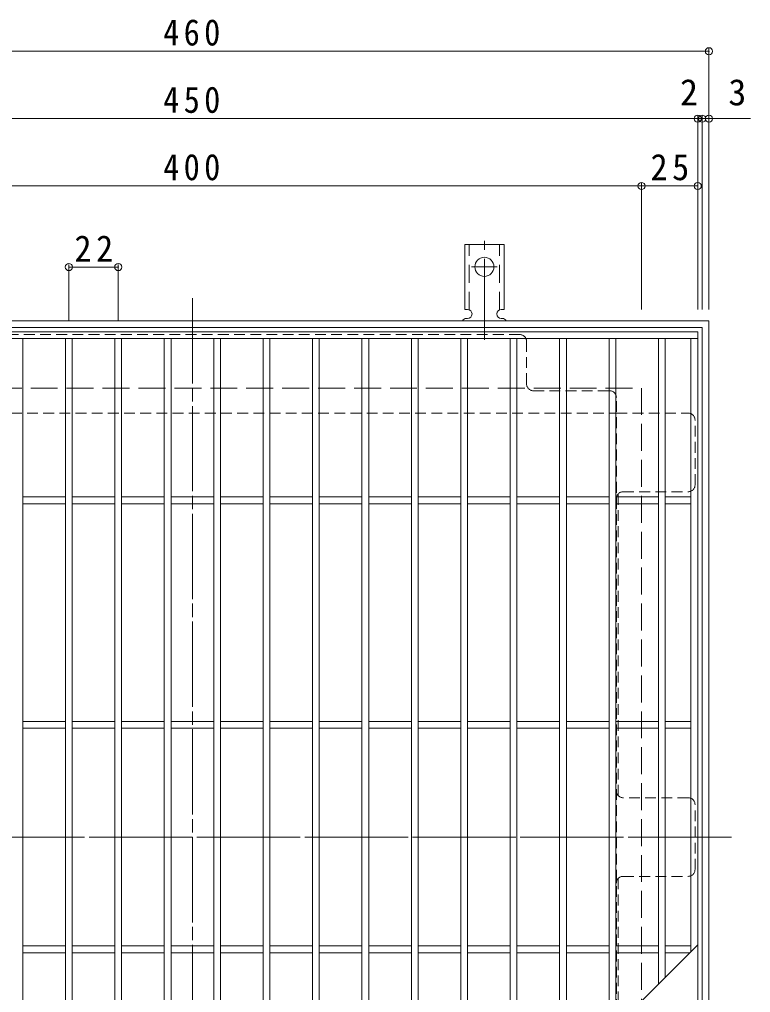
# Model space of a CAD drawing. Units: millimetres at full size, sheet at 1:4. Extents: x -859 to 1069, y -781 to 707.
# Drawn here: x -571.7 to -246.2, y 273.9 to 707.3 of the extents above; entities that cross this region are included whole.
import ezdxf
from ezdxf.enums import TextEntityAlignment as Align

# ---------------------------------------------------------------- set-up
doc = ezdxf.new("R2010")
doc.units = ezdxf.units.MM
doc.header["$LTSCALE"] = 4
doc.header["$PDMODE"] = 32
doc.header["$PDSIZE"] = 3.2
for name, pattern in [('CHAIN2', [12, 9, -1, 1, -1]), ('DASHED1', [1.8, 1.2, -0.6]), ('DASHED2', [3, 2, -1]), ('DASHED3', [4, 3, -1])]:
    doc.linetypes.add(name, pattern=pattern)
for name, color, linetype, lineweight in [('A-1_躯体', 3, 'Continuous', 9), ('A-2_仕上', 3, 'Continuous', 9), ('A-4_その他', 7, 'Continuous', 9), ('A-7_ハッチ', 2, 'Continuous', 9), ('A-A_ﾊｯﾁ-ﾜｸ', 3, 'Continuous', 9)]:
    doc.layers.add(name, color=color, linetype=linetype, lineweight=lineweight)
doc.styles.add('ＭＳ ゴシック', font='')
doc.styles.get('ＭＳ ゴシック').set_extended_font_data('MS Gothic')

msp = doc.modelspace()

# ---------------------------------------------------------------- linework, layer by layer
at = {"layer": 'A-1_躯体', "color": 2}
for p, q in [((-724.713, 573.162), (-264.713, 573.162)), ((-264.713, 573.162), (-264.713, 113.162)), ((-721.713, 570.162), (-267.713, 570.162)), ((-267.713, 570.162), (-267.713, 116.162))]:
    msp.add_line(p, q, dxfattribs=at)
at = {"layer": 'A-1_躯体', "color": 2, "linetype": 'DASHED3'}
for p, q in [((-694.713, 543.162), (-294.713, 543.162)), ((-294.713, 543.162), (-294.713, 143.162))]:
    msp.add_line(p, q, dxfattribs=at)
at = {"layer": 'A-2_仕上'}
for p, q in [((-719.713, 568.162), (-269.713, 568.162)), ((-269.713, 118.162), (-269.713, 568.162)), ((-719.713, 565.162), (-269.713, 565.162)), ((-570.213, 565.162), (-570.213, 121.162)), ((-551.213, 565.162), (-551.213, 121.162)), ((-548.213, 565.162), (-548.213, 121.162)), ((-529.213, 565.162), (-529.213, 121.162)), ((-526.213, 565.162), (-526.213, 121.162)), ((-507.213, 565.162), (-507.213, 121.162)), ((-504.213, 565.162), (-504.213, 121.162)), ((-485.213, 565.162), (-485.213, 121.162)), ((-482.213, 565.162), (-482.213, 121.162)), ((-463.213, 565.162), (-463.213, 121.162)), ((-460.213, 565.162), (-460.213, 121.162)), ((-441.213, 565.162), (-441.213, 123.662)), ((-438.213, 565.162), (-438.213, 126.662)), ((-419.213, 565.162), (-419.213, 145.662)), ((-416.213, 565.162), (-416.213, 148.662)), ((-397.213, 565.162), (-397.213, 167.662)), ((-394.213, 565.162), (-394.213, 170.662)), ((-375.213, 565.162), (-375.213, 189.662)), ((-372.213, 565.162), (-372.213, 192.662)), ((-353.213, 565.162), (-353.213, 211.662)), ((-350.213, 565.162), (-350.213, 214.662)), ((-331.213, 565.162), (-331.213, 233.662)), ((-328.213, 565.162), (-328.213, 236.662)), ((-309.213, 565.162), (-309.213, 255.662)), ((-306.213, 565.162), (-306.213, 258.662)), ((-287.213, 565.162), (-287.213, 277.662)), ((-284.213, 565.162), (-284.213, 280.662)), ((-272.713, 565.162), (-272.713, 292.162)), ((-551.213, 494.662), (-570.213, 494.662)), ((-529.213, 494.662), (-548.213, 494.662)), ((-507.213, 494.662), (-526.213, 494.662)), ((-485.213, 494.662), (-504.213, 494.662)), ((-463.213, 494.662), (-482.213, 494.662)), ((-441.213, 494.662), (-460.213, 494.662)), ((-419.213, 494.662), (-438.213, 494.662)), ((-397.213, 494.662), (-416.213, 494.662)), ((-375.213, 494.662), (-394.213, 494.662)), ((-353.213, 494.662), (-372.213, 494.662)), ((-331.213, 494.662), (-350.213, 494.662)), ((-309.213, 494.662), (-328.213, 494.662)), ((-287.213, 494.662), (-306.213, 494.662)), ((-272.713, 494.662), (-284.213, 494.662)), ((-551.213, 491.662), (-570.213, 491.662)), ((-529.213, 491.662), (-548.213, 491.662)), ((-507.213, 491.662), (-526.213, 491.662)), ((-485.213, 491.662), (-504.213, 491.662)), ((-463.213, 491.662), (-482.213, 491.662)), ((-441.213, 491.662), (-460.213, 491.662)), ((-419.213, 491.662), (-438.213, 491.662)), ((-397.213, 491.662), (-416.213, 491.662)), ((-375.213, 491.662), (-394.213, 491.662)), ((-353.213, 491.662), (-372.213, 491.662)), ((-331.213, 491.662), (-350.213, 491.662)), ((-309.213, 491.662), (-328.213, 491.662)), ((-287.213, 491.662), (-306.213, 491.662)), ((-272.713, 491.662), (-284.213, 491.662)), ((-551.213, 394.662), (-570.213, 394.662)), ((-529.213, 394.662), (-548.213, 394.662)), ((-507.213, 394.662), (-526.213, 394.662)), ((-485.213, 394.662), (-504.213, 394.662)), ((-463.213, 394.662), (-482.213, 394.662)), ((-441.213, 394.662), (-460.213, 394.662)), ((-419.213, 394.662), (-438.213, 394.662)), ((-397.213, 394.662), (-416.213, 394.662)), ((-375.213, 394.662), (-394.213, 394.662)), ((-353.213, 394.662), (-372.213, 394.662)), ((-331.213, 394.662), (-350.213, 394.662)), ((-309.213, 394.662), (-328.213, 394.662)), ((-287.213, 394.662), (-306.213, 394.662)), ((-272.713, 394.662), (-284.213, 394.662)), ((-551.213, 391.662), (-570.213, 391.662)), ((-529.213, 391.662), (-548.213, 391.662)), ((-507.213, 391.662), (-526.213, 391.662)), ((-485.213, 391.662), (-504.213, 391.662)), ((-463.213, 391.662), (-482.213, 391.662)), ((-441.213, 391.662), (-460.213, 391.662)), ((-419.213, 391.662), (-438.213, 391.662)), ((-397.213, 391.662), (-416.213, 391.662)), ((-375.213, 391.662), (-394.213, 391.662)), ((-353.213, 391.662), (-372.213, 391.662)), ((-331.213, 391.662), (-350.213, 391.662)), ((-309.213, 391.662), (-328.213, 391.662)), ((-287.213, 391.662), (-306.213, 391.662)), ((-272.713, 391.662), (-284.213, 391.662)), ((-446.713, 118.162), (-269.713, 295.162)), ((-551.213, 294.662), (-570.213, 294.662)), ((-551.213, 291.662), (-570.213, 291.662)), ((-529.213, 294.662), (-548.213, 294.662)), ((-529.213, 291.662), (-548.213, 291.662)), ((-507.213, 294.662), (-526.213, 294.662)), ((-507.213, 291.662), (-526.213, 291.662)), ((-485.213, 294.662), (-504.213, 294.662)), ((-485.213, 291.662), (-504.213, 291.662)), ((-463.213, 294.662), (-482.213, 294.662)), ((-463.213, 291.662), (-482.213, 291.662)), ((-441.213, 294.662), (-460.213, 294.662)), ((-441.213, 291.662), (-460.213, 291.662)), ((-419.213, 294.662), (-438.213, 294.662)), ((-419.213, 291.662), (-438.213, 291.662)), ((-397.213, 294.662), (-416.213, 294.662)), ((-397.213, 291.662), (-416.213, 291.662)), ((-375.213, 294.662), (-394.213, 294.662)), ((-375.213, 291.662), (-394.213, 291.662)), ((-353.213, 294.662), (-372.213, 294.662)), ((-353.213, 291.662), (-372.213, 291.662)), ((-331.213, 294.662), (-350.213, 294.662)), ((-331.213, 291.662), (-350.213, 291.662)), ((-309.213, 294.662), (-328.213, 294.662)), ((-309.213, 291.662), (-328.213, 291.662)), ((-287.213, 294.662), (-306.213, 294.662)), ((-287.213, 291.662), (-306.213, 291.662)), ((-272.713, 294.662), (-284.213, 294.662)), ((-273.213, 291.662), (-284.213, 291.662))]:
    msp.add_line(p, q, dxfattribs=at)
at = {"layer": 'A-4_その他'}
for p, q in [((-264.713, 694.362), (-264.713, 578.162)), ((-724.713, 693.162), (-264.713, 693.162)), ((-719.713, 663.162), (-269.713, 663.162)), ((-269.713, 664.362), (-269.713, 578.162)), ((-269.713, 663.162), (-267.713, 663.162)), ((-267.713, 664.362), (-267.713, 578.162)), ((-267.713, 663.162), (-246.196, 663.162)), ((-694.713, 633.162), (-294.713, 633.162)), ((-294.713, 634.362), (-294.713, 578.162)), ((-294.713, 633.162), (-269.713, 633.162)), ((-549.713, 598.268), (-549.713, 573.162)), ((-527.713, 598.268), (-527.713, 573.162)), ((-527.713, 597.068), (-549.713, 597.068))]:
    msp.add_line(p, q, dxfattribs=at)
for p in [(-264.713, 693.162), (-269.713, 663.162), (-267.713, 663.162), (-264.713, 663.162), (-294.713, 633.162), (-269.713, 633.162), (-549.713, 597.068), (-527.713, 597.068)]:
    msp.add_point(p, dxfattribs=at)
at = {"layer": 'A-7_ハッチ', "linetype": 'CHAIN2'}
for p, q in [((-494.713, 583.162), (-494.713, 103.162)), ((-494.713, 113.162), (-494.713, 573.162)), ((-254.713, 343.162), (-734.713, 343.162)), ((-264.713, 343.162), (-724.713, 343.162))]:
    msp.add_line(p, q, dxfattribs=at)
at = {"layer": 'A-7_ハッチ', "linetype": 'DASHED1'}
for p, q in [((-348.914, 566.966), (-640.512, 566.966)), ((-345.914, 544.966), (-345.914, 563.966)), ((-342.914, 541.966), (-308.913, 541.966)), ((-305.913, 258.962), (-305.913, 538.966)), ((-683.513, 531.966), (-305.913, 531.966)), ((-305.913, 531.966), (-273.909, 531.966)), ((-270.909, 499.965), (-270.909, 528.966)), ((-305.113, 496.009), (-305.113, 361.623)), ((-302.913, 496.965), (-273.909, 496.965)), ((-273.909, 360.663), (-302.913, 360.663)), ((-270.909, 328.662), (-270.909, 357.663)), ((-302.913, 325.662), (-273.909, 325.662)), ((-305.113, 190.32), (-305.113, 324.701))]:
    msp.add_line(p, q, dxfattribs=at)
for centre, start, end in [((-348.914, 563.966), 0, 90), ((-342.914, 544.966), 180, 270), ((-308.913, 538.966), 0, 90), ((-273.909, 528.966), 0, 90), ((-273.909, 499.965), 270, 0), ((-302.913, 493.965), 90, 180), ((-302.913, 363.663), 180, 270), ((-273.909, 357.663), 0, 90), ((-302.913, 322.662), 90, 180), ((-273.909, 328.662), 270, 0)]:
    msp.add_arc(centre, 3, start, end, dxfattribs=at)
at = {"layer": 'A-A_ﾊｯﾁ-ﾜｸ', "color": 7, "linetype": 'CHAIN2'}
for p, q in [((-364.713, 564.694), (-364.713, 612.095)), ((-370.489, 597.162), (-358.937, 597.162))]:
    msp.add_line(p, q, dxfattribs=at)
at = {"layer": 'A-A_ﾊｯﾁ-ﾜｸ'}
for p, q in [((-373.463, 578.162), (-373.463, 607.162)), ((-355.963, 607.162), (-373.463, 607.162)), ((-355.963, 578.162), (-355.963, 607.162)), ((-373.463, 578.162), (-372.213, 578.162)), ((-355.963, 578.162), (-357.213, 578.162)), ((-372.713, 574.162), (-372.213, 574.162)), ((-357.218, 574.162), (-356.704, 574.162))]:
    msp.add_line(p, q, dxfattribs=at)
at = {"layer": 'A-A_ﾊｯﾁ-ﾜｸ', "linetype": 'DASHED2'}
for p, q in [((-371.463, 578.016), (-371.463, 607.162)), ((-357.963, 578.016), (-357.963, 607.162))]:
    msp.add_line(p, q, dxfattribs=at)
at = {"layer": 'A-A_ﾊｯﾁ-ﾜｸ'}
msp.add_circle((-364.713, 597.162), 4.25, dxfattribs=at)
for centre, start, end in [((-372.213, 576.162), 270, 90), ((-357.213, 576.162), 90, 269.86671), ((-372.713, 572.162), 90.27597, 150.00049), ((-356.713, 572.162), 29.99928, 89.75838)]:
    msp.add_arc(centre, 2, start, end, dxfattribs=at)

# ---------------------------------------------------------------- texts
at = {"layer": 'A-4_その他', "color": 2, "style": 'ＭＳ ゴシック'}
for s, p in [('2', (-277.576, 665.562)), ('3', (-256.057, 665.562))]:
    msp.add_text(s, height=11.73, dxfattribs=at).set_placement(p, align=Align.BOTTOM_LEFT)
at = {"layer": 'A-4_その他', "color": 2, "char_height": 11.73, "attachment_point": 7, "style": 'ＭＳ ゴシック'}
for s, insert in [('\\T1.27;\\W0.9;460', (-507.713, 695.562)), ('\\T1.27;\\W0.9;450', (-507.713, 665.562)), ('\\T1.27;\\W0.9;400', (-507.713, 635.562)), ('\\T1.27;\\W0.95;25', (-290.713, 635.562)), ('\\T1.27;\\W0.95;22', (-547.213, 599.468))]:
    msp.add_mtext(s, dxfattribs=dict(at, insert=insert))

doc.saveas('drawing.dxf')
